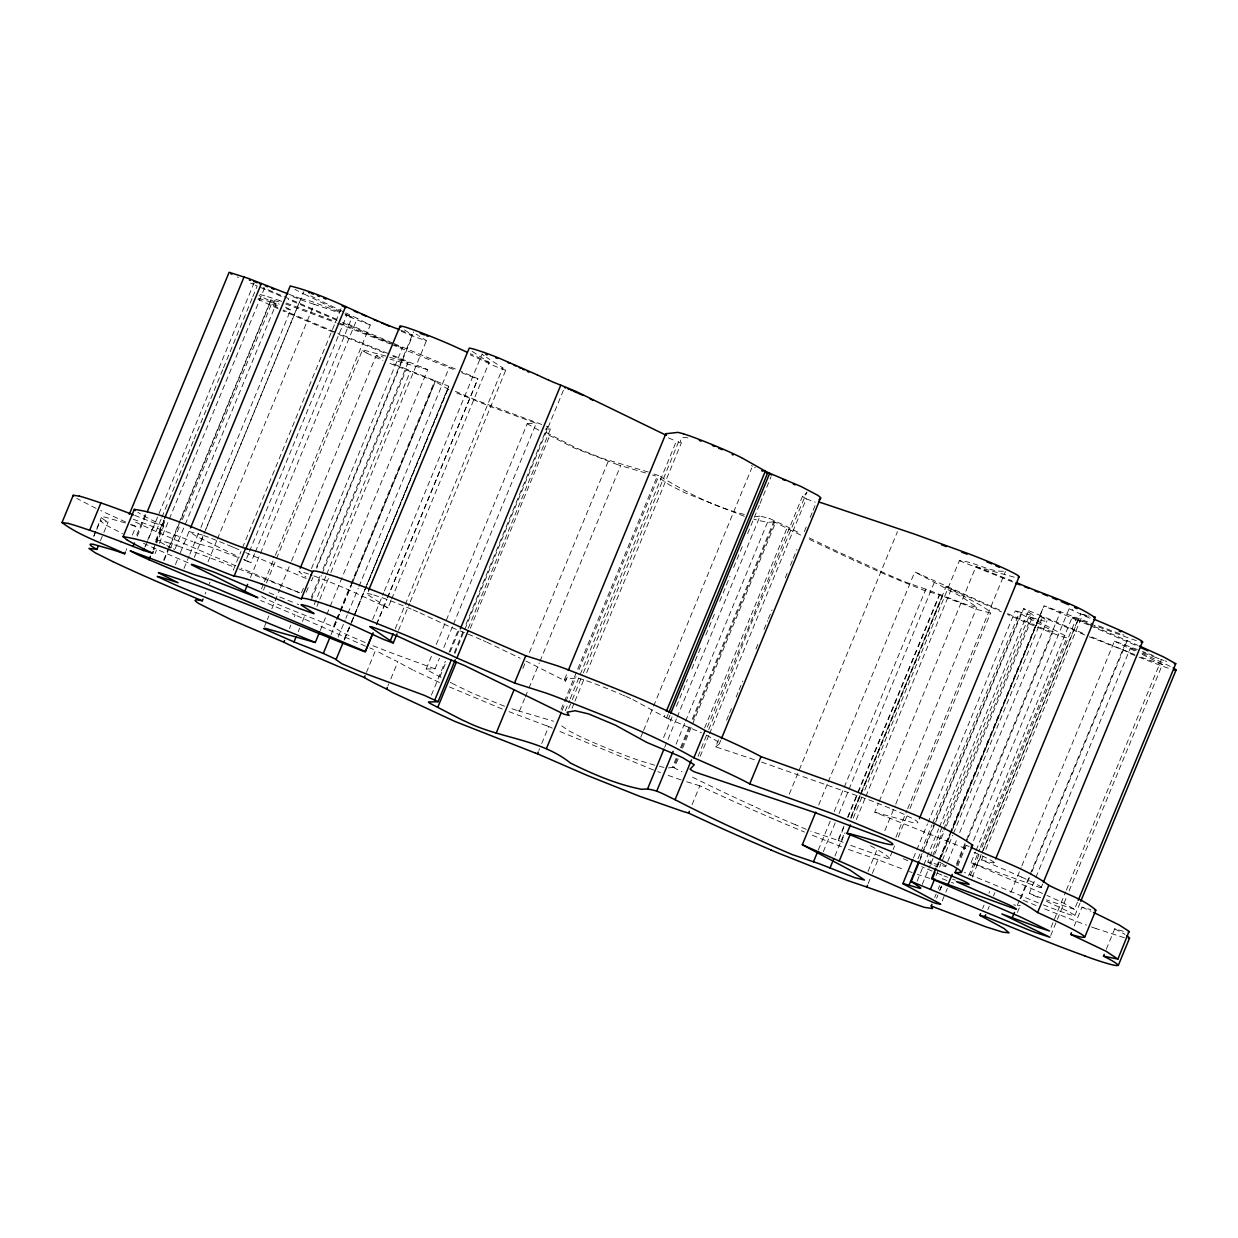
<?xml version="1.0" encoding="UTF-8"?>
<svg xmlns="http://www.w3.org/2000/svg" width="1238" height="1238" viewBox="0 0 1238 1238"><rect width="100%" height="100%" fill="white"/><g stroke="black" fill="none" stroke-linecap="round" stroke-linejoin="round"><path stroke-width="0.75" stroke-dasharray="5 3.75" d="M1077.478 902.146L1074.476 909.357L1063.272 902.904A57.428 3.11 22.4 0 0 1054.637 898.912L1051.294 897.395A174.233 9.424 22.4 0 0 1046.961 895.461M103.884 532.34L108.108 522.111L100.464 520.749L104.596 524.463L122.531 533.578M719.371 743.605L720.717 740.386M311.063 580.576A28.845 1.563 22.4 0 0 311.574 580.792L313.028 577.233M400.787 330.159L410.474 334.306A28.845 1.563 22.4 0 0 412.765 335.266L316.696 568.335M707.347 727.186L802.487 496.345L804.205 494.952M1020.375 905.349L1018.301 905.767M994.207 862.623L993.402 862.871M950.057 832.926L1039.518 615.874C1057.67 626.088 1035.061 618.783 1028.948 616.447L927.757 861.973L945.677 866.569L956.773 839.627M708.786 729.538L749.547 627.48L806.851 492.136M936.64 898.277L937.893 895.012M698.062 756.387L708.074 731.333M344.133 640.015L350.725 623.937M351.468 622.157L366.108 586.441M366.85 584.661L448.435 386.782A17.595 0.944 22.4 0 1 448.605 386.674L367.16 584.568M942.257 900.893L945.151 893.821M945.878 892.056L947.333 888.513M956.773 865.532L967.652 839.024M968.379 837.244L1053.12 631.473A42.51 2.306 22.4 0 0 1052.285 630.807L1015.284 610.86L928.175 822.202M93.67 536.178L101.408 517.422M93.918 536.224L96.022 531.102M96.734 529.4L100.247 520.873M100.371 540.867L103.11 534.228M126.059 550.368L126.756 548.651M132.389 535.017L135.901 526.49L131.739 524.68M136.706 535.095L145.357 514.11M137.294 536.178L146.533 513.522M144.846 547.072L145.558 545.37M147.662 540.248L154.688 523.21L156.019 523.566A99.767 5.401 22.4 0 1 159.594 524.618L163.787 525.933L156.762 542.987M145.635 546.035L253.821 283.533M235.839 565.874L156.019 531.535L161.141 519.078M161.884 517.298L168.476 501.297M169.219 499.518L183.874 463.925M184.617 462.145L193.407 440.805M194.149 439.026L222.747 369.636M223.474 367.856L252.072 298.466M252.815 296.687L257.21 286.009L254.626 284.895M160.213 528.966L163.88 520.068M164.639 544.596L156.003 539.691L164.143 520.053M155.601 541.811L164.391 520.455M153.187 549.486L155.292 544.38M156.003 542.677L165.35 519.991M153.945 549.796L154.657 548.094M155.06 553.587L156.468 550.183M159.284 543.358L264.669 287.68M163.71 560.009L168.105 549.316M168.848 547.536L270.998 299.689L279.587 302.01M164.035 560.52L180.206 521.291M180.949 519.511L269.714 303.635L273.505 304.486A68.105 3.683 22.4 0 1 276.786 305.477L279.169 306.25M170.612 547.985L179.417 526.63M182.342 519.511L272.097 302.552A46.332 2.507 22.4 0 0 276.105 303.898L184.431 526.289M183.688 528.069L174.898 549.424L173.49 548.759M175.44 564.528L178.257 557.704M180.361 552.581L189.894 529.462M183.998 568.443L189.151 555.955M189.878 554.175L200.169 529.214M200.912 527.434L290.698 309.84L285.142 306.962M194.072 542.198L194.196 542.244A18.725 1.006 22.4 0 0 199.705 544.178L203.326 535.249M204.053 533.47L300.849 298.621L311.883 301.484L336.488 310.893A138.501 7.49 22.4 0 1 339.413 312.053L340.388 312.44M194.335 557.332L203.094 536.069M206.019 528.982L303.852 291.611M208.03 561.743L216.619 540.913M217.346 539.134L314.143 304.285L339.197 312.843M205.137 593.977L205.848 592.259M209.361 583.748L210.058 582.03M233.255 570.207L240.992 551.452M242.447 547.892L341.456 307.705M254.579 553.804L250.912 562.702A47.477 2.569 22.4 0 1 245.805 560.303L248.761 553.2M249.488 551.421L347.027 314.792L344.891 313.756M255.307 552.024L352.118 317.176A47.477 2.569 22.4 0 1 347.011 314.777M250.447 577.589L357.271 318.414L345.866 312.935M261.512 588.886L263.694 583.578M264.437 581.798L274.65 557.007M275.378 555.228L370.301 324.944L357.271 318.414M263.524 590.077L265.737 584.738M266.464 582.959L362.533 349.89M264.483 626.598L266.665 621.29M267.408 619.511L268.863 615.967M271.787 608.879L279.819 589.396M280.546 587.632L290.76 562.826M291.503 561.062L376.197 355.569L377.373 355.492A15.846 0.851 22.4 0 1 378.874 355.832L383.378 357.163M303.418 588.127L301.221 593.466A279.37 15.104 22.4 0 1 262.441 577.218L241.131 568.134M311.481 568.552L402.412 347.94A279.37 15.104 22.4 0 1 396.114 345.325M289.46 628.579L290.853 625.175M294.381 616.648L295.077 614.946L260.645 600.476M306.266 592.213L308.479 586.874M316.557 567.252L413.569 331.892M311.295 597.304L320.1 575.964M323.041 568.846L408.107 362.455L403.201 360.444A53.327 2.878 22.4 0 0 400.586 359.376L393.08 356.358M298.219 631.69L299.627 628.285M302.443 621.461L305.244 614.636M311.109 600.415L321.385 575.5M322.112 573.72L406.451 369.11L448.744 386.241M314.189 604.577L325.919 576.103M326.646 574.324L410.242 371.508M316.897 606.403L319.11 601.049M319.837 599.269L330.128 574.308M330.871 572.529L426.398 340.729M320.209 630.544L329.463 608.075M330.206 606.295L427.729 369.667L391.223 354.733M335.653 621.275L333.455 626.614L283.904 606.868A33.519 1.811 22.4 0 1 279.602 605.026L275.486 603.231A26.818 1.455 22.4 0 1 266.247 598.898L265.659 598.604A31.399 1.702 22.4 0 1 262.951 597.103L261.574 596.128A54.689 2.956 22.4 0 1 261.435 595.401L261.419 595.385M336.396 619.495L339.32 612.377M340.048 610.597L350.323 585.682M351.05 583.903L434.646 381.087L392.616 364.467A45.806 2.476 22.4 0 1 389.397 363.136L388.314 362.688M365.086 642.553L342.152 632.51L333.951 627.047L339.816 612.825M340.543 611.046L435.142 381.536A25.58 1.377 22.4 0 1 434.708 381.165M331.041 634.661L336.751 620.795M337.494 619.015L339.692 613.677M340.419 611.897L351.422 585.218M352.165 583.438L435.761 380.608M338.144 637.059L345.17 620.021M345.866 618.304L347.274 614.899M347.971 613.197L358.246 588.282M358.974 586.503L449.177 367.671M344.504 639.195L349.518 627.032M350.261 625.252L353.186 618.133M353.929 616.354L364.916 589.675M365.659 587.895L448.899 387.123M344.381 639.845L350.988 623.797M351.731 622.018L366.433 586.348M390.883 600.848L387.943 607.966L367.748 594.658L368.63 590.294M372.653 619.526L383.672 592.77M384.414 590.99L482.155 353.851M376.321 624.617L386.581 599.703M387.324 597.923L477.899 378.751L461.078 371.385M376.692 624.277L386.968 599.362M387.695 597.583L477.899 378.751M391.61 599.068L489.149 362.44L472.08 351.329M366.433 672.435L375.563 650.275L369.698 647.892M395.247 628.796L502.767 367.918L486.441 357.287M398.497 630.328L409.53 603.587M410.258 601.807L505.8 370.007L502.767 367.918M388.02 685.651L388.732 683.949M390.837 678.826L397.862 661.773A100.742 5.447 22.4 0 1 375.47 650.229M441.161 677.403A18.199 0.99 22.4 0 0 439.923 676.815L426.042 669.387L431.907 655.15M436.318 644.487L527.202 423.767M426.135 669.108L426.243 669.062A148.777 8.047 22.4 0 1 426.661 668.984L435.049 668.876L439.444 658.198M443.838 647.52L452.644 626.18M453.371 624.401L536.24 423.35L492.956 407.503A81.662 4.41 22.4 0 1 490.418 406.559L453.433 391.626M431.412 695.091L445.371 661.216M449.038 652.302L458.602 629.121M439.923 676.815L446.516 660.798M450.183 651.9L458.989 630.56M454.315 652.674L463.12 631.334M466.045 624.215L547.444 426.723L546.515 426.367M454.903 653.525L463.337 633.067M464.792 629.508L563.801 389.32M468.227 628.331L550.477 428.952L547.444 426.723M470.316 628.331L550.245 434.399M522.869 668.443L525.067 663.104M529.462 652.426L608.663 460.273M519.434 711.138L524.572 698.681M525.314 696.901L528.239 689.783M528.982 688.003L539.242 663.104M539.969 661.324L620.64 465.612M564.621 679.337L567.546 672.219M525.871 661.015L565.596 681.117L568.521 673.998M538.901 750.383L539.598 748.681M541.718 743.558L548.744 726.52L552.318 728.161M561.077 709.498L657.146 476.429L652.503 475.036M562.098 710.581L565.039 703.463M565.766 701.698L576.026 676.784M578.966 669.665L658.895 475.732L652.859 473.597M565.302 710.72L569.511 700.491M570.223 698.789L579.539 676.165M580.266 674.401L676.335 441.316C686.842 445.695 672.946 435.59 688.545 437.943M568.691 708.538L571.631 701.404M572.358 699.625L582.649 674.664M583.392 672.868L679.662 439.304M572.002 708.275L574.2 702.921M574.943 701.141L583.763 679.739L586.889 680.869A34.122 1.842 22.4 0 1 591.052 682.355A36.01 1.95 22.4 0 1 604.84 687.632L609.111 689.349M586.704 672.621L681.504 442.6M640.773 737.26L642.878 732.138M643.574 730.435L751.776 467.933M667.344 718.288L665.735 717.529A28.35 1.532 22.4 0 1 664.156 716.663L665.611 713.103M666.632 717.994L668.102 714.434M668.505 718.767L669.975 715.208M663.583 737.523L672.079 716.91M676.474 706.248L687.477 679.554M691.872 668.876L701.404 645.756M705.799 635.079L715.332 611.943M719.742 601.266L730.002 576.366M733.67 567.468L743.202 544.333M747.597 533.671L759.343 505.197M760.07 503.417L771.073 476.738M664.667 747.427L676.397 718.969M677.124 717.189L759.993 516.138L769.185 518.289L787.523 526.877A316.34 17.1 22.4 0 0 799.733 533.129M676.056 744.239L684.862 722.884M685.589 721.104L769.185 518.289M668.489 767.931L672.435 767.312L676.103 758.414M680.513 747.752L689.303 726.397M692.243 719.278L773.642 521.786A19.359 1.052 22.4 0 1 774.493 521.894L775.638 522.421L682.509 748.371M677.093 758.554L673.426 767.436A19.359 1.052 22.4 0 0 672.451 767.281M681.504 747.876L690.293 726.52M693.234 719.402L774.632 521.925M678.099 759.049L674.215 767.823A344.922 18.647 22.4 0 0 681.921 771.831M704.654 727.913L787.523 526.877M700.197 756.341L708.786 735.496M709.513 733.716L806.309 498.868L802.487 496.407M754.375 759.699L724.091 749.594A144.397 7.815 22.4 0 0 721.46 748.742L715.595 746.885L718.535 739.767M726.598 720.207L728.795 714.868M729.538 713.088L731.735 707.749M736.13 697.071L738.328 691.733M739.071 689.953L742.738 681.055M755.938 649.037L758.136 643.698M764.001 629.461L767.668 620.563M768.396 618.783L772.063 609.901M785.263 577.867L787.461 572.529M790.401 565.41L792.599 560.071M793.326 558.292L796.993 549.409M804.329 531.613L806.526 526.274M810.194 517.376L812.407 512.037M813.134 510.257L815.331 504.918M692.104 804.561L699.841 785.805L724.88 797.411A173.521 9.378 22.4 0 0 758.229 812.329L782.184 822.682A145.589 7.877 22.4 0 0 790.076 826.04L804.483 832.06M789.287 794.115L897.473 531.613M818.689 804.994L827.495 783.654M828.222 781.874L914.758 571.925L1002.826 611.51M818.318 850.042L830.512 820.469M834.18 811.571L925.854 589.18L967.126 604.84L976.968 607.254L962.499 597.304L914.758 571.925M823.301 851.729L835.325 822.527M838.993 813.629L934.334 582.34M843.914 826.133L838.049 840.37L810.611 831.116M847.581 817.25L857.114 794.115M857.857 792.335L939.255 594.844L924.167 590.387L896.498 579.183A124.079 6.716 22.4 0 1 869.571 567.453M838.451 840.432L844.347 826.21M848.015 817.312L857.547 794.177M858.274 792.397L939.673 594.921A22.903 1.238 22.4 0 1 942.072 595.896L976.72 609.39L990.555 613.027A100.232 5.416 22.4 0 0 990.137 612.067L989.704 611.618M834.938 856.046L844.92 831.812M850.785 817.575L859.59 796.22M860.317 794.44L942.458 595.184M851.435 816.213L946.033 586.704L1001.48 611.881M841.422 841.639L845.09 832.741M850.955 818.504L860.487 795.384M861.23 793.604L942.629 596.112M853.245 818.117L861.834 797.287M864.758 790.169L959.357 560.659C974.043 561.356 991.777 573.24 1005.333 570.966M856.34 819.494L865.145 798.154M865.873 796.374L951.682 588.205M965.578 848.556L874.771 812.19L878.423 803.292M879.166 801.512L975.962 566.664L1014.247 577.156M868.024 871.397L877.525 848.37M884.83 830.652L895.043 805.861M895.77 804.081L976.813 607.456M868.148 883.607L870.252 878.5M872.372 873.378L877.99 859.745L905.055 869.974M895.91 837.244L906.928 810.503M907.671 808.724L1005.411 571.585M892.381 851.28L889.441 858.398L887.847 858.63L849.701 844.997M893.109 849.5L894.579 845.941M898.246 837.043L907.052 815.687A31.182 1.687 22.4 0 0 892.041 809.157M909.976 808.569L990.648 612.872M913.427 858.011L927.479 823.904M918.008 858.692L920.221 853.369M920.948 851.589L931.951 824.895M932.678 823.115L1019.214 613.181M920.205 858.089L922.403 852.75M923.146 850.97L1021.396 612.562L1032.353 615.549A68.724 3.714 22.4 0 0 1033.25 615.162L1023.64 608.663L923.177 852.394M919.633 860.998L922.449 854.174M917.126 881.116L938.698 828.779M939.441 826.999L1028.174 611.727M932.152 864.31L929.723 863.056L931.92 857.717M932.647 855.938L942.923 831.038M943.65 829.259L1030.914 617.545L1063.581 634.846A54.859 2.971 22.4 0 1 1067.017 637.477M922.279 884.427L930.311 864.944M931.038 863.18L933.963 856.092M934.69 854.313L945.646 827.742M946.374 825.978L1033.25 615.162M939.054 859.621L949.329 834.706M936.516 866.6L1044.036 605.738L1091.854 623.426M939.642 859.946L1040.106 616.199M937.104 867.157L940.617 858.63M941.329 856.928L950.769 834.01M951.496 832.23L1044.036 605.738M936.098 875.591L938.899 868.767M939.611 867.064L941.019 863.644M942.443 860.162L952.718 835.263M953.446 833.484L1042.907 616.416L1023.64 608.663M959.713 832.509L1046.977 620.78M934.721 897.504L936.129 894.084M938.234 888.977L939.642 885.557M939.998 889.89L941.406 886.485M956.432 864.155L1060.44 611.82M957.856 865.795L966.29 845.337L968.673 845.662M973.548 840.556L1069.09 608.771L1072.681 609.498M1042.551 893.48A174.233 9.424 22.4 0 0 1021.211 884.118L970.994 862.716L975.405 852.038M976.132 850.258L1072.201 617.189L1089.177 623.457M968.689 875.777L979.691 849.082M980.434 847.303L1066.955 637.369L1065.841 637.524A30.764 1.671 22.4 0 1 1055.24 634.15A33.225 1.795 22.4 0 1 1044.207 629.956L1039.765 628.177A43.144 2.337 22.4 0 1 1036.392 626.799L1023.903 621.6A114.515 6.19 22.4 0 1 1007.593 614.559M970.406 875.359L979.026 854.452M981.951 847.334L1075.822 619.604L1044.64 606.28M976.767 865.161L981.177 854.483M981.904 852.703L1077.973 619.634M972.217 877.092L982.492 852.131M983.235 850.351L1080.975 613.197M1021.814 877.2L1006.185 870.36A140.203 7.583 22.4 0 0 1002.765 868.89L981.548 859.977L983.003 856.433M985.943 849.314L1082.739 614.466L1090.693 617.824M982.647 908.522L984.04 905.117M988.961 893.186L989.673 891.484M987.847 909.682L989.255 906.262M993.464 896.033L994.872 892.629M1010.827 892.521L1021.118 867.559M1021.861 865.78L1114.463 641.114L1137.676 649.656M1017.249 905.597L1019.369 900.475M1020.066 898.773L1029.443 876.024M1030.186 874.245L1124.769 644.735M1020.917 898.417L1031.208 873.455M1031.935 871.676L1128.205 638.096M1017.419 912.452L1020.236 905.628M1037.815 897.333L1029.289 893.387L1035.154 879.15M1035.881 877.371L1130.48 647.861L1135.648 649.826M1041.204 887.538L1042.675 883.978M1051.077 927.277L1065.67 891.855M1066.398 890.076L1161.321 659.792M1050.722 935.495L1066.166 898.061M1069.106 890.927L1162.436 664.481L1141.575 654.082M1074.909 915.501L1080.031 903.059M1074.275 925.9L1081.997 907.145L1090.786 909.62M1106.308 949.267L1114.742 928.81L1123.299 931.27M940.215 889.194L941.53 886.068M939.688 890.617L941.159 887.367M376.197 355.569L382.635 359.36M156.003 539.691L166.14 542.12M806.928 492.538L804.855 494.504M719.216 744.023L715.595 746.885M367.16 593.853L367.407 593.667A61.699 3.343 22.4 0 1 373.876 594.998M505.769 370.038L505.708 370.054A19.22 1.037 22.4 0 1 504.856 369.93L496.778 366.912A17.208 0.928 22.4 0 1 493.761 365.628L470.301 354.842M1069.09 608.771L1091.158 618.876M527.28 423.613L527.527 423.52A148.777 8.047 22.4 0 1 527.868 423.458L536.24 423.35M773.642 521.786L768.736 522.328A235.39 12.736 22.4 0 1 756.944 519.96L753.633 519.078M759.993 516.138L755.35 516.648M1074.476 909.357L1046.28 899.856M270.998 299.689L270.874 299.735A17.518 0.944 22.4 0 0 271.323 300.215L279.231 304.192M1114.308 641.145L1136.267 651.637M1162.436 664.481L1147.347 659.483A52.955 2.863 22.4 0 1 1140.028 656.651M370.177 324.96L345.185 315.257M550.384 428.967L544.813 429.122M1041.05 887.569L1040.833 887.569A36.382 1.965 22.4 0 1 1039.378 887.337L970.994 862.716M959.357 560.659L1014.185 582.556M925.854 589.18L904.854 581.86A112.194 6.066 22.4 0 1 885.541 573.534L838.915 552.179A316.34 17.1 22.4 0 1 808.646 537.586M199.658 544.147L210.677 547.01L235.297 556.404A138.501 7.49 22.4 0 1 238.207 557.58M290.559 309.902L286.272 308.664M314.143 304.285L307.303 302.118A39.941 2.167 22.4 0 1 302.552 300.385L290.822 295.897M673.255 767.405L674.091 767.761M1015.609 905.257L1013.628 904.777M1124.398 937.754L1096.079 928.608M427.729 369.667L390.171 359.175M259.949 294.474L267.346 296.594M258.433 298.296L271.818 302.459M744.286 514.435C713.49 506.93 685.728 491.826 658.895 475.732M654.67 765.208L638.978 760.426A48.236 2.615 22.4 0 1 596.36 743.759A39.771 2.151 22.4 0 1 586.704 739.566L585.094 738.854A36.165 1.95 22.4 0 1 580.405 736.703L568.768 730.745L559.313 724.245M699.841 785.805L685.775 781.488M385.761 356.08L362.734 349.828A54.689 2.956 22.4 0 0 362.749 350.602M389.661 357.225L401.87 360.8A179.912 9.734 22.4 0 0 408.107 362.455M874.771 812.19L913.04 822.682A168.492 9.115 22.4 0 0 917.079 823.022L917.962 822.357L916.383 820.825A47.709 2.584 22.4 0 0 912.638 818.597L906.974 815.796M645.617 472.993L618.458 464.962M517.809 710.658L553.618 721.243M373.814 594.967L383.084 598.031A39.183 2.12 22.4 0 1 397.584 603.51L411.96 609.39M617.901 464.792L574.54 448.125L544.782 433.083M516.695 710.318L509.236 707.904M1086.376 615.348L1085.339 615.038A24.977 1.346 22.4 0 0 1082.724 614.45M648.279 472.018L602.519 458.385L578.827 449.054A17.719 0.959 22.4 0 1 573.89 446.825L545.122 431.938M929.676 878.376L917.42 874.368M877.99 859.745L848.185 849.33M583.702 679.817L582.324 679.383A52.383 2.832 22.4 0 0 576.831 677.975L564.698 679.244A133.1 7.196 22.4 0 0 564.621 679.941L565.596 681.117M133.193 519.202L186.814 539.412A43.5 2.352 22.4 0 0 192.54 541.625L192.757 541.702M744.332 516.277L686.301 493.328A36.165 1.95 22.4 0 1 681.612 491.176L669.51 484.956L657.146 476.429M1122.758 634.723L1124.104 635.171M761.525 762.097L867.884 799.469A53.219 2.878 22.4 0 1 878.995 803.787L890.199 808.368M308.494 574.03L304.966 572.869A33.441 1.811 22.4 0 0 302.366 572.111L300.076 571.646A66.589 3.606 22.4 0 0 298.884 571.693L305.987 577.078M168.863 547.382L169.73 547.676M681.132 779.94L666.601 774.849M285.684 303.975L336.024 322.762M1021.396 612.562L1015.872 610.829A14.392 0.774 22.4 0 0 1015.284 610.86M1166.676 661.448L1164.989 660.86M548.744 726.52L546.701 725.808M546.407 725.7L507.085 710.937M202.444 535.064L188.981 531.566L197.167 536.719L239.398 557.208M1064.34 912.762L1058.738 910.735A68.972 3.729 22.4 0 1 1047.719 906.556L1043.603 904.963A59.919 3.234 22.4 0 1 1042.566 904.545M279.324 300.54L281.676 301.376M178.133 546.066L180.825 547.026A85.066 4.596 22.4 0 1 183.982 548.171L189.414 550.183A297.863 16.109 22.4 0 1 234.276 567.128M912.158 872.527L909.388 871.537M1163.813 660.442L1160.579 659.266M1119.632 633.624L1095.336 624.71M203.682 535.497L210.212 537.926M435.049 668.876L391.75 653.03A81.662 4.41 22.4 0 1 389.212 652.07L371.307 645.075M286.241 303.047L290.621 304.656A297.863 16.109 22.4 0 1 335.467 321.617M504.578 706.248L472.467 693.265L452.149 683.376M806.309 498.868L815.208 502.179M289.352 294.412A43.5 2.352 22.4 0 0 293.731 296.099L295.511 296.764M1090.585 623.983L1123.578 636.146A78.056 4.225 22.4 0 0 1129.257 638.204A43.732 2.368 22.4 0 0 1137.552 640.975M1153.321 655.552L1150.365 654.453A252.583 13.664 22.4 0 1 1147.224 653.277M657.811 771.614L660.458 772.589M1159.078 658.709L1156.4 657.703M1155.998 657.564L1141.838 652.194M653.587 770.036L557.301 730.405M1145.645 652.674L1142.473 651.467M1029.289 893.387L1040.632 897.705M841.422 846.777L809.559 834.149M337.603 323.366L390.264 343.963M340.11 323.397L392.632 344.025M211.621 538.484L217.919 540.96M134.694 515.364L140.374 517.577A45.62 2.461 22.4 0 1 144.304 519.124L154.688 523.21M238.903 568.923L299.581 592.801M975.962 566.664L1011.988 580.792M406.451 369.11L390.635 362.78M541.733 424.479L478.193 400.911A54.782 2.956 22.4 0 1 471.926 398.435L453.309 390.45M391.951 344.644L456.28 370.549M951.449 882.354L953.57 883.205M394.257 344.675L402.412 347.94M1139.068 657.161L1139.579 657.378A64.345 3.482 22.4 0 0 1159.913 665.193L1165.546 667.236A35.887 1.934 22.4 0 0 1171.566 669.216M1038.388 902.904L964.479 872.465M1044.655 908.909L1053.677 912.499A119.529 6.469 22.4 0 0 1086.5 925.111M941.917 875.049L939.688 874.152A42.324 2.29 22.4 0 1 936.315 872.79M502.349 709.065L449.487 686.966M388.252 353.542L337.819 333.177M384.012 352.722L338.036 334.136M1134.983 655.536L1129.629 653.385M273.737 594.596L267.687 592.166M279.788 597.026L296.021 603.556M345.263 314.421L352.118 317.176M461.588 372.684L477.512 379.091M1134.658 654.531L1086.685 635.759M667.932 718.52L701.451 732.772M244.072 559.932L250.912 562.702M297.151 604.005L298.637 604.608M1036.082 905.473L1022.279 899.871M946.884 880.528L942.443 878.748L944.021 880.543M1128.87 652.209L1090.013 636.27M219.637 541.64L225.703 544.116M843.078 842.32L840.865 841.407A22.903 1.238 22.4 0 0 838.482 840.447M334.848 331.97L291.131 313.554A66.543 3.606 22.4 0 1 283.223 310.026M333.239 332.171L282.945 310.908M365.489 646.174L295.077 614.946M611.263 690.231L621.646 694.595M227.436 544.844L230.516 546.113M932.044 871.026L925.792 868.426M806.309 829.352L795.291 824.709M394.086 343.607L456.807 369.574M392.353 342.88L343.855 322.375M1084.906 635.017L1039.827 615.998M1082.848 633.283L1042.907 616.416M1075.822 619.604L1088.852 625.113M969.137 846.529L966.29 845.337M231.057 546.345L233.796 547.506M1090.879 625.082L1072.201 617.189M234.338 547.722L241.209 550.647M1094.082 626.443L1125.481 639.922A173.537 9.378 22.4 0 1 1137.737 645.292M1090.461 625.794L1136.592 645.756M342.338 322.607L363.647 331.691A279.37 15.104 22.4 0 0 389.831 342.709M306.188 578.517L245.743 552.597M401.298 331.273L406.374 333.455A52.801 2.863 22.4 0 0 411.403 335.575L426.429 340.899A36.289 1.965 22.4 0 0 426.181 340.481L418.568 335.637M336.922 319.404L263.121 287.649M337.03 320.348L288.206 299.379M476.243 637.57L482.727 640.371M260.661 287.495L281.32 296.408M413.105 609.87L419.109 612.501M345.959 588.715L349.627 590.309A28.304 1.532 22.4 0 1 352.226 591.455L387.943 607.966M156.019 531.535L133.023 520.966M622.559 694.982L625.205 696.143M1007.531 613.584L1044.098 628.997A16.837 0.913 22.4 0 0 1048.54 630.637L1053.244 631.628M668.427 437.85L676.335 441.316M253.79 284.523L250.509 283.084M626.072 696.514L631.426 698.928M483.269 640.603L485.961 641.81M125.657 522.003L100.649 510.582M869.649 567.468L853.508 560.118M278.101 308.757L256.947 298.745M420.022 612.903L436.07 620.408A79.866 4.318 22.4 0 0 442.136 623.256L447.599 625.732A16.187 0.882 22.4 0 0 452.752 627.96L459.577 630.699A33.643 1.826 22.4 0 1 474.912 637.013M768.442 812.995L752.302 805.644M439.475 682.509L413.724 670.392M1081.997 907.145L1090.972 911.23M486.828 642.197L520.161 658.214M448.821 389.583L435.142 381.536M252.815 283.084L254.208 283.719M1141.9 653.138L1163.163 662.949A50.882 2.755 22.4 0 1 1171.442 667.034M1046.528 901.341L1061.972 908.475A50.882 2.755 22.4 0 1 1070.251 912.561L1074.336 914.944A35.887 1.934 22.4 0 1 1064.293 912.731M1136.144 650.476L1130.48 647.861M489.149 362.44L470.285 353.712M277.776 307.535L269.869 303.759M632.835 699.578L664.156 716.663M171.324 547.738L165.861 545.184M276.089 303.898L258.99 295.542M538.917 430.251L527.233 423.829M343.019 311.558L317.795 299.364M340.589 311.682L307.101 295.495M238.439 277.513L237.247 276.941M243.685 559.282L245.82 560.303M96.069 508.385L76.818 498.419M306.575 295.248L297.987 290.992M163.787 525.933L155.384 521.817A118.6 6.407 22.4 0 1 137.836 512.315M315.102 298.033L310.723 295.882M706.387 735.109L716.059 740.541A125.332 6.778 22.4 0 1 719.618 743.589M412.78 669.913L403.898 665.224A130.501 7.057 22.4 0 1 402.892 664.651L397.862 661.773M1114.742 928.81L1125.048 934.411M366.85 353.078L367.454 353.387A26.896 1.455 22.4 0 0 377.683 358.138L379.741 359.051A33.024 1.78 22.4 0 0 382.96 360.428M946.033 586.704L979.134 604.469A226.322 12.241 22.4 0 1 989.735 611.634M297.259 290.621L294.954 289.413M934.551 865.563L936.934 866.801M754.576 467.314L755.366 467.732M939.472 862.035L941.035 862.871M870.608 845.833L877.943 849.995M450.261 682.277L451.545 683.02M751.451 465.534L752.503 466.153M941.948 863.397L944.068 864.697M928.005 862.143L928.113 862.205A24.095 1.3 22.4 0 0 929.738 863.072M1029.149 616.586L1029.32 616.679A24.095 1.3 22.4 0 0 1030.929 617.545M404.424 329.881L412.703 335.142M364.142 351.577L362.765 350.617M417.748 335.111L416.2 334.136M484.104 355.724L482.418 354.532M944.579 865.053L945.77 866.383M125.301 522.962A125.781 6.809 22.4 0 0 123.661 522.451L105.292 517.221A92.448 4.998 22.4 0 0 108.046 522.08M130.377 524.618A125.781 6.809 22.4 0 1 135.855 526.475M1096.017 928.577A119.529 6.469 22.4 0 1 1091.436 926.922M188.13 562.81A206.437 11.157 22.4 0 1 184.539 561.278L170.395 555.212A136.737 7.397 22.4 0 1 142.571 542.878M300.896 298.652A18.725 1.006 22.4 0 1 295.464 296.733M1089.254 616.199A67.734 3.668 22.4 0 1 1088.016 615.843M853.601 560.149A344.922 18.647 22.4 0 1 806.975 538.159M800.646 535.064A344.922 18.647 22.4 0 1 775.236 522.266M366.85 353.078A31.399 1.702 22.4 0 1 364.142 351.577M267.454 296.64A70.845 3.838 22.4 0 1 279.138 300.447M313.848 575.933A39.353 2.136 22.4 0 1 346.052 588.731M981.517 859.977A24.977 1.346 22.4 0 1 984.164 860.565L985.696 861.029A67.734 3.668 22.4 0 0 993.294 862.824M994.006 862.546A40.514 2.197 22.4 0 0 984.86 857.176A43.593 2.352 22.4 0 0 972.201 851.435M1021.629 877.138A44.181 2.383 22.4 0 1 1041.39 887.708M907.934 860.75A131.599 7.119 22.4 0 1 900.289 857.408M924.244 867.776A86.892 4.704 22.4 0 1 921.861 866.755M952.548 879.135A33.441 1.811 22.4 0 0 954.08 879.692A30.764 1.671 22.4 0 0 955.504 880.203M947.627 877.278A33.441 1.811 22.4 0 1 944.099 875.9M889.426 858.584A100.232 5.416 22.4 0 0 888.946 857.594L888.497 857.145A226.322 12.241 22.4 0 0 877.897 849.98M752.394 805.675A344.922 18.647 22.4 0 1 690.386 776.102M795.322 824.709A124.079 6.716 22.4 0 1 768.38 812.979M663.986 767.343A235.39 12.736 22.4 0 1 659.39 766.384M333.951 627.062A25.58 1.377 22.4 0 1 333.517 626.691M174.666 549.347A46.332 2.507 22.4 0 1 173.382 548.929M166.263 542.167A70.845 3.838 22.4 0 1 177.947 545.973"/><path stroke-width="1.5" d="M1078.205 900.366L1175.744 663.738L1164.463 657.378A57.428 3.11 22.4 0 0 1155.843 653.385L1152.485 651.869A173.537 9.378 22.4 0 0 1139.254 645.973M1104.203 954.39L1103.491 956.092L1117.899 959.125L1106.091 951.248L1070.746 934.427L1071.458 932.725M1117.945 959.017L1129.087 931.347L1118.951 924.832L1093.634 912.452M195.248 600.43L195.898 599.919A137.48 7.428 22.4 0 1 198.56 599.997M1016.692 582.649C1041.359 593.76 1074.553 603.123 1094.593 617.344M956.448 869.2L955.055 872.604L961.353 872.527L959.713 870.159L953.6 866.26L924.863 852.084L834.01 814.295A138.888 7.505 22.4 0 0 829.692 812.654L749.748 783.886A97.415 5.261 22.4 0 0 693.914 757.842C650.26 732.989 602.968 715.27 556.357 696.839A89.322 4.828 22.4 0 0 546.794 693.311L514.528 683.02L456.915 657.982A106.963 5.788 22.4 0 0 437.927 649.223A90.761 4.906 22.4 0 0 383.192 626.01A97.4 5.261 22.4 0 0 329.819 605.831L326.461 604.67M961.415 872.419L972.65 845.136C934.675 819.03 887.739 805.381 845.26 787.028A138.888 7.505 22.4 0 0 840.927 785.372L760.999 756.604A97.415 5.261 22.4 0 0 705.165 730.559C661.494 705.706 614.203 687.988 567.608 669.557A89.322 4.828 22.4 0 0 558.044 666.029L525.779 655.738L468.165 630.699A106.963 5.788 22.4 0 0 449.162 621.94A90.761 4.906 22.4 0 0 394.427 598.728A97.4 5.261 22.4 0 0 341.054 578.548L337.695 577.403M409.685 328.503L406.172 327.343A33.441 1.811 22.4 0 0 403.557 326.584L401.019 326.089A67.765 3.668 22.4 0 0 399.967 326.275L400.772 327.42M815.765 812.113L802.317 844.734L850.057 870.113L864.526 880.063L854.684 877.634L818.999 863.629L792.413 854.653A112.194 6.066 22.4 0 1 773.1 846.343L726.474 824.988A316.34 17.1 22.4 0 1 675.05 799.671C664.481 794.904 653.679 787.538 641.764 789.333C616.864 784.474 593.234 774.276 570.579 763.134C540.681 738.993 499.982 738.591 466.386 721.862A17.719 0.959 22.4 0 1 461.449 719.634L430.917 703.834A24.234 1.315 22.4 0 1 429.199 702.828L428.472 702.023L438.051 701.698L424.588 695.447L365.752 673.72A54.782 2.956 22.4 0 1 359.484 671.244L341.688 663.676L336.024 659.606L343.112 642.599M1084.828 955.891C1094.237 959.651 1141.034 975.482 1103.491 956.092M1118.285 965.454L1129.567 938.048L1127.029 935.649M125.363 552.071L124.651 553.773C104.069 543.528 80.037 536.271 62.008 522.544L73.243 495.262L79.402 496.144M68.183 523.426A87.496 4.735 22.4 0 1 74.481 525.252L78.381 526.49A156.994 8.496 22.4 0 1 85.561 528.874L89.647 530.251L100.897 502.968L96.812 501.591A156.994 8.496 22.4 0 0 89.616 499.208L85.747 497.97A87.496 4.735 22.4 0 0 79.433 496.159M98.266 545.973L96.858 549.393L88.935 548.403L95.187 552.782L112.875 561.619M288.005 293.886L248.42 278.426L229.123 272.298L129.263 514.389M126.616 539.598L123.088 536.642L134.338 509.36C172.686 515.008 209.996 536.596 247.244 549.053M120.782 541.625L129.123 544.859A45.62 2.461 22.4 0 1 133.07 546.407L134.478 543.002M147.26 511.743L244.072 276.894M133.07 546.407L143.438 550.477L144.15 548.774M164.608 518.289L261.404 283.44M373.18 632.804L365.458 651.559L148.978 559.715L150.386 556.311M143.438 550.477L144.769 550.848A99.767 5.401 22.4 0 1 148.359 551.9L152.553 553.216L153.249 551.514M190.497 527.945L290.218 285.978C328.163 295.325 362.796 316.541 399.472 329.602M198.591 600.012L202.336 600.786L203.032 599.084M123.088 536.642C160.77 542.445 197.77 562.656 234.106 576.15L245.356 548.867M245.898 548.48L345.634 306.513M148.978 559.715L140.374 555.893A39.91 2.151 22.4 0 1 136.49 554.067L130.207 550.833L190.11 573.194A39.941 2.167 22.4 0 0 194.861 574.927L211.45 579.694L257.86 597.737L244.815 591.222L247.631 584.398M300.23 568.227L399.967 326.275M312.502 571.631L301.267 598.913A103.698 5.602 22.4 0 0 262.332 584.29M535.156 752.983L454.872 721.414L392.647 692.506A130.501 7.057 22.4 0 1 391.641 691.934L386.612 689.055A100.742 5.447 22.4 0 1 364.235 677.511L299.55 649.811L283.827 642.213L284.539 640.51M319.512 632.247L315.288 642.476L266.433 628.641A15.846 0.851 22.4 0 0 264.932 628.3L263.663 628.579L294.01 641.918L296.114 636.812M294.01 641.918L323.319 653.416L330.345 636.363M368.63 590.294L469.248 348.11A62.024 3.358 22.4 0 1 476.088 349.781L484.275 352.505M315.288 642.476L178.69 586.348A66.543 3.606 22.4 0 1 168.91 581.984L157.272 576.444L161.064 577.295A68.105 3.683 22.4 0 1 164.345 578.285L178.117 582.711L158.882 573.008A17.518 0.944 22.4 0 1 158.433 572.544C228.86 594.163 296.284 625.469 365.071 651.9L372.096 634.846M364.328 677.557L365.024 675.84M397.027 633.902L393.328 642.847L390.326 640.727L393.142 633.902M386.612 689.055L387.324 687.353M460.304 628.919L560.768 385.173A33.643 1.826 22.4 0 1 576.103 391.487L665.889 435.126M435.002 699.532L451.39 659.792M438.035 701.745L455.244 659.808M456.915 657.982L468.165 630.699M437.803 707.208L456.373 662.129M514.528 683.02L525.779 655.738M496.221 733.082L514.064 689.783M568.288 670.439L665.812 433.811M535.605 753.137L537.493 753.787L538.205 752.085M546.453 748.541L561.371 712.361M666.354 711.324L765.347 471.136L741.686 457.751M668.845 712.655L767.839 472.483L767.034 472.065A28.35 1.532 22.4 0 1 765.363 471.136M670.702 713.428L769.711 473.241M647.551 788.946L663.924 749.207M656.744 791.082L673.116 751.358M675.081 799.686L691.469 759.946M693.853 757.826L705.103 730.544M537.493 753.787L587.199 775.406L639.473 796.235L682.757 811.37L688.591 813.087L689.303 811.385M721.46 738.606L820.562 497.97M749.748 783.886L760.999 756.604M813.412 861.973L817.622 851.744M830.017 867.993L833.53 859.466M935.804 868.302L931.595 878.531L1015.516 909.094A22.764 1.238 22.4 0 0 1016.506 909.11L1012.669 906.68A28.938 1.563 22.4 0 0 1008.382 904.576L956.541 881.673L969.153 884.443L967.899 883.189A23.352 1.269 22.4 0 0 962.174 880.28L846.916 833.453L850.429 824.941M918.936 862.7L911.199 881.456L920.809 887.971A68.724 3.714 22.4 0 1 919.896 888.358L903.43 883.638A14.392 0.774 22.4 0 0 902.842 883.653L939.843 903.601A42.51 2.306 22.4 0 1 940.679 904.266L936.098 903.43A16.837 0.913 22.4 0 1 931.657 901.806L839.24 861.014L850.475 833.731M770.949 849.964A145.589 7.877 22.4 0 0 778.826 853.307L847.009 880.326L866.739 887.027L867.451 885.325M919.37 818.658L1019.106 576.691L1018.178 575.732M902.889 883.592L912.716 859.714M908.955 885.371L918.797 861.493M911.199 881.456L1027.586 929.459A52.955 2.863 22.4 0 0 1034.906 932.291L1049.994 937.274L1001.867 913.954L1033.204 925.482A252.583 13.664 22.4 0 0 1037.924 927.262L1049.576 930.991L1019.772 916.631L932.199 879.088L935 872.264M930.465 889.224L934.69 878.995M866.739 887.027L924.198 907.315L932.539 908.568L931.208 906.015L931.905 904.313M947.999 884.613L952.223 874.384M995.631 858.955L1095.398 617.097M980.527 913.644L979.831 915.346L1003.972 928.438L1009.047 932.848L1002.826 932.168L986.346 926.999L931.208 906.015M980.094 915.408A132.187 7.149 22.4 0 0 985.03 916.491L985.727 914.789M1012.328 917.528L1014.448 912.421M1043.402 882.199L1142.411 642.011M1070.746 934.427C1113.844 947.085 1041.823 914.263 1037.568 912.561L1048.803 885.278C1026.023 868.38 996.807 859.636 971.01 847.318M1080.759 901.279L1176.007 670.16M1084.643 937.429L1095.878 910.147C1083.219 898.85 1064.293 893.294 1048.803 885.278M1129.133 931.843L1128.251 932.106M1037.568 912.561C1013.272 894.857 982.446 885.526 955.055 872.604M972.65 845.136L971.304 845.74M1175.744 663.692L1174.351 663.754M820.407 498.496L818.937 499.843M73.243 495.262L73.568 496.144M1129.52 938.172L1128.422 938.419M62.008 522.544L68.152 523.426M1095.769 910.209L1094.996 910.301M846.916 833.453C847.999 831.828 914.975 854.777 885.263 839.333A16.109 0.867 22.4 0 0 879.243 836.656L815.3 812.732L693.868 771.676L690.03 769.216L694.27 764.759L682.633 757.671A21.928 1.192 22.4 0 0 677.078 755.149L646.778 742.413L615.41 725.143L588.654 713.924L575.237 710.751L567.066 712.19L569.031 715.44L563.894 714.125L464.946 665.735A29.975 1.625 22.4 0 0 460.923 664.001L441.378 656.032A29.016 1.563 22.4 0 1 434.399 653.091L399.58 637.075A16.079 0.867 22.4 0 0 393.05 634.336L371.4 626.784A46.982 2.538 22.4 0 0 369.713 626.66L390.326 640.727M234.106 576.15L235.994 576.335M93.902 544.472L112.379 549.703A125.781 6.809 22.4 0 1 124.605 553.742M485.884 354.486L487.168 354.842M683.515 433.857L688.08 435.343A34.122 1.842 22.4 0 1 692.243 436.828A36.01 1.95 22.4 0 1 706.031 442.105A37.774 2.043 22.4 0 1 721.924 448.667M308.525 292.524L310.057 293.004M818.473 501.901L822.651 503.216A144.397 7.815 22.4 0 1 825.297 504.083L914.232 534.011L969.075 553.943A52.476 2.832 22.4 0 1 982.044 559.003L991.39 562.857A31.182 1.687 22.4 0 1 1008.196 570.285L1015.361 573.921A53.234 2.878 22.4 0 1 1018.116 575.716M249.333 280.005L250.416 280.361M253.589 281.428L254.564 281.753M311.713 293.561L313.493 294.195M272.112 556.481L273.521 556.976M260.862 583.763L262.286 584.259M941.576 544.828L946.405 546.562M699.408 440.511L701.095 441.115M255.523 282.094L257.318 282.759M961.694 552.163L967.095 554.175M495.602 357.705L497.63 358.463M426.274 335.575L428.039 336.241M133.348 514.853L132.033 514.343A85.747 4.643 22.4 0 0 100.727 502.891M259.407 283.564L260.893 284.136M317.377 295.634L319.435 296.439M265.396 285.901L267.501 286.736M560.768 385.173L553.959 382.434A16.187 0.882 22.4 0 1 548.805 380.205M271.741 288.392L273.877 289.243M1015.64 583.129L1020.05 584.862M323.319 653.416L336.256 659.452A17.595 0.944 22.4 0 0 336.04 659.483M564.528 387.54L565.611 387.974M1024.507 586.626L1028.995 588.406M1035.076 590.836L1038.14 592.058M769.773 474.139L771.8 474.959M1042.814 593.946L1047.58 595.88M283.827 642.213L230.701 619.48L198.931 603.618A104.116 5.633 22.4 0 1 195.341 600.476M323.783 298.188L326.043 299.101M802.317 844.734L839.24 861.014M712.392 445.541L714.62 446.454M568.025 388.949L569.31 389.49M1093.881 619.139L1103.956 623.364A140.203 7.583 22.4 0 1 1107.376 624.834L1113.38 627.418A61.327 3.312 22.4 0 1 1118.285 629.569L1121.86 631.163M985.03 916.491L1042.427 939.781A119.529 6.469 22.4 0 0 1084.767 955.86M986.903 561.851L991.684 563.847M766.152 472.637L767.9 473.365M1052.393 597.861L1056.927 599.734M767.839 472.483L800.986 486.472L817.266 495.014A125.332 6.778 22.4 0 1 820.809 498.063M570.641 390.047L572.002 390.62M782.726 479.431L785.124 480.437M1061.167 601.529L1068.642 604.763M342.183 305.925L346.145 307.628M354.037 311.001L357.983 312.703M361.929 314.39L365.86 316.077M381.583 322.824L384.213 323.954M385.513 324.511L389.459 326.213M770.949 849.964L747.009 839.612A173.521 9.378 22.4 0 1 713.661 824.694L688.591 813.087M373.721 319.45L377.652 321.137M718.644 448.156L722.156 449.704M761.664 470.719L763.057 471.322M548.79 380.205L543.343 377.729A79.866 4.318 22.4 0 1 537.277 374.882M578.641 393.483L580.978 394.535M513.971 365.133L515.828 365.968M1140.91 647.691L1147.951 650.863M582.015 394.999L582.943 395.433M466.556 351.979L453.418 345.944A28.304 1.532 22.4 0 0 450.818 344.783L447.15 343.189A39.353 2.136 22.4 0 0 409.995 328.643M1119.152 630.978L1120.823 631.767M519.31 367.578L520.966 368.351M527.342 371.4L528.951 372.158M999.375 567.329L997.704 566.54A16.109 0.867 22.4 0 0 995.878 565.689M537.277 374.882L498.759 357.983A39.183 2.12 22.4 0 0 484.259 352.505M522.591 369.125L524.185 369.883M590.077 398.868L593.219 400.385M244.815 591.222L191.55 564.807A36.954 1.996 22.4 0 1 192.107 564.358L213.601 571.91L293.932 606.249A52.801 2.863 22.4 0 0 298.962 608.369L313.988 613.708A36.289 1.965 22.4 0 0 313.74 613.274L301.144 604.949A51.64 2.786 22.4 0 1 301.407 604.577L307.736 606.156A31.801 1.718 22.4 0 1 312.162 607.75L325.346 612.918A20.365 1.099 22.4 0 1 331.598 615.565L381.319 638.437A17.208 0.928 22.4 0 0 384.337 639.721L392.415 642.739A19.22 1.037 22.4 0 0 393.173 642.862L393.359 642.816M152.553 553.216L144.15 549.099A118.6 6.407 22.4 0 1 126.601 539.598M231.816 274.202L230.81 273.66M732.138 454.516L733.035 454.996M1173.175 667.978L1175.543 669.418A35.887 1.934 22.4 0 1 1174.243 669.959M135.375 510.551L134.338 509.36M666.462 435.234L665.827 434.414A133.1 7.196 22.4 0 1 665.905 433.733L677.759 432.402A52.925 2.863 22.4 0 1 683.484 433.842M1019.029 576.568L1018.905 577.326A153.45 8.295 22.4 0 1 1018.255 577.481M89.492 530.174A85.747 4.643 22.4 0 1 120.813 541.625M236.21 576.428A96.765 5.231 22.4 0 1 260.614 583.64M301.546 599.022A117.378 6.345 22.4 0 1 326.321 604.608M273.583 557.007A103.698 5.602 22.4 0 1 312.502 571.616M312.796 571.739A117.378 6.345 22.4 0 1 337.556 577.326M247.445 549.146A96.765 5.231 22.4 0 1 271.849 556.357M202.336 600.786A206.437 11.157 22.4 0 1 173.289 588.561L159.16 582.494A136.737 7.397 22.4 0 1 112.952 561.65M96.796 549.363A92.448 4.998 22.4 0 1 93.918 544.488M721.986 448.682A37.589 2.027 22.4 0 1 741.454 457.658M1094.5 617.298A67.734 3.668 22.4 0 1 1093.897 617.251M1121.628 631.086A44.135 2.383 22.4 0 1 1142.457 642.228M1142.04 642.058A36.382 1.965 22.4 0 1 1141.018 641.903M1074.615 607.471A23.352 1.269 22.4 0 1 1076.983 608.601M793.357 484.058A21.928 1.192 22.4 0 1 795.075 484.863M573.364 391.193A29.975 1.625 22.4 0 1 577.388 392.926M507.797 362.486A16.079 0.867 22.4 0 1 509.963 363.399M420.177 333.347A31.801 1.718 22.4 0 1 424.603 334.956M310.707 574.819A39.353 2.136 22.4 0 1 311.713 575.175"/></g></svg>
